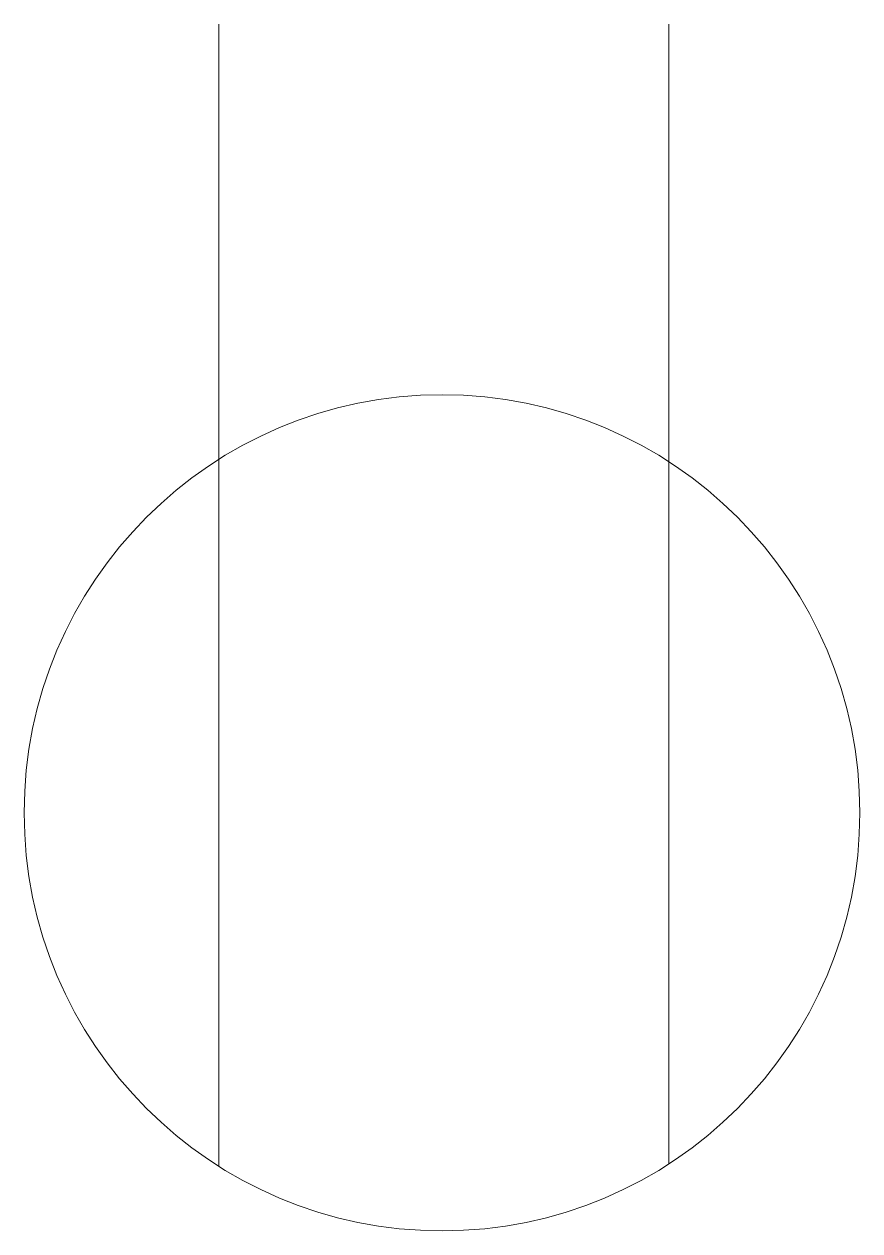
# Model space of a CAD drawing. Header units: inches. Extents: x 193.76 to 196.97, y -449.29 to -444.65.
import ezdxf

# ---------------------------------------------------------------- set-up
doc = ezdxf.new("R2010")
doc.units = ezdxf.units.IN
doc.header["$MEASUREMENT"] = 0
doc.layers.add('E201-Electrical-2nd-floor', color=1, linetype='Continuous', lineweight=9)

msp = doc.modelspace()

# ---------------------------------------------------------------- linework, layer by layer
at = {"layer": 'E201-Electrical-2nd-floor'}
for p, q in [((194.5048, -444.6479), (194.5048, -449.0393)), ((196.2353, -444.6479), (196.2353, -449.0298))]:
    msp.add_line(p, q, dxfattribs=at)
msp.add_circle((195.3626, -447.6801), 1.6072, dxfattribs=at)

doc.saveas('drawing.dxf')
